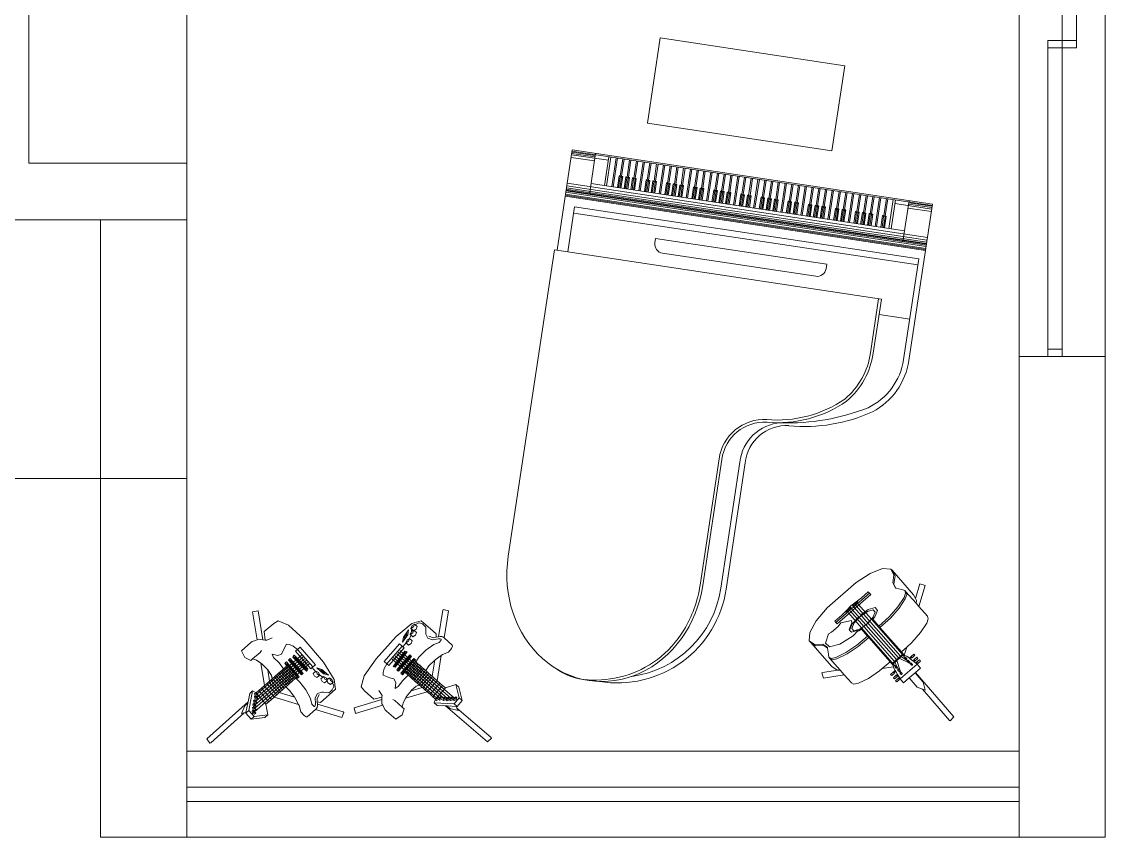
# Model space of a CAD drawing. Header units: millimetres. Extents: x 19901 to 42199, y 14822 to 21214.
# Drawn here: x 24729 to 25106.5, y 14822.1 to 15106.2 of the extents above; entities that cross this region are included whole.
import ezdxf

# ---------------------------------------------------------------- set-up
doc = ezdxf.new("R2010")
doc.units = ezdxf.units.MM
doc.layers.get('0').update_dxf_attribs({"lineweight": 18})
for name, color, linetype, lineweight in [('A-FURN', 9, 'Continuous', 13), ('PROIEZIONI_finissime_fine lines', 251, 'Continuous', 5), ('vetro', 140, 'Continuous', 15), ('Wall', 7, 'Continuous', 20)]:
    doc.layers.add(name, color=color, linetype=linetype, lineweight=lineweight)

# ---------------------------------------------------------------- blocks, each defined once
blk = doc.blocks.new('Guitar Stand Accoustic')
at = {"lineweight": 0}
for p, q in [((-0.36, 14.26), (-0.15, 22.09)), ((-0.15, 22.09), (0.58, 22.15)), ((0.61, 22.04), (0.46, 16.54)), ((0.58, 22.15), (0.61, 22.04)), ((-0.24, 15.89), (0.3, 16.87)), ((0.3, 16.87), (0.46, 16.54)), ((0.46, 16.54), (0.8, 15.87)), ((-0.27, 14.26), (-0.24, 15.89)), ((0.8, 15.87), (0.77, 14.24)), ((-1.87, 13.59), (-1.88, 13.36)), ((-1.88, 13.36), (-1.38, 13.35)), ((-1.38, 13.58), (-1.87, 13.59)), ((-1.83, 13.1), (-1.84, 12.88)), ((-1.33, 13.09), (-1.83, 13.1)), ((-1.38, 13.53), (-1.38, 13.58)), ((-1.38, 13.53), (-1.25, 13.52)), ((-1.38, 13.37), (-1.38, 13.53)), ((-1.38, 13.35), (-1.38, 13.37)), ((-1.38, 13.37), (-1.22, 13.37)), ((-1.34, 13.04), (-1.33, 13.09)), ((-1.34, 13.04), (-1.17, 13.03)), ((-1.34, 12.89), (-1.34, 13.04)), ((-1.26, 13.57), (-1.24, 14.28)), ((-1.25, 13.52), (-1.26, 13.57)), ((-1.26, 13.57), (1.73, 13.52)), ((-1.22, 13.37), (-1.25, 13.52)), ((-1.24, 14.28), (-0.36, 14.26)), ((-1.17, 13.03), (-1.22, 13.37)), ((-1.14, 12.88), (-1.17, 13.03)), ((-0.69, 13.27), (-0.77, 13.21)), ((-0.77, 12.9), (-0.77, 13.21)), ((-0.61, 13.21), (-0.69, 13.27)), ((-0.61, 12.9), (-0.61, 13.21)), ((-0.36, 14.26), (-0.27, 14.26)), ((-0.27, 14.26), (0.77, 14.24)), ((1.75, 14.22), (0.77, 14.24)), ((1.07, 13.18), (1.16, 13.24)), ((1.07, 12.87), (1.07, 13.18)), ((1.16, 13.24), (1.24, 13.18)), ((1.23, 12.87), (1.24, 13.18)), ((1.63, 12.99), (1.69, 13.32)), ((1.69, 13.32), (1.72, 13.47)), ((1.85, 13.32), (1.69, 13.32)), ((1.72, 13.47), (1.73, 13.52)), ((1.85, 13.47), (1.72, 13.47)), ((1.73, 13.52), (1.75, 14.22)), ((1.79, 12.98), (1.8, 13.04)), ((1.8, 13.04), (2.29, 13.03)), ((1.85, 13.53), (2.35, 13.52)), ((1.85, 13.47), (1.85, 13.53)), ((1.85, 13.32), (1.85, 13.47)), ((1.85, 13.29), (1.85, 13.32)), ((2.35, 13.29), (1.85, 13.29)), ((2.29, 13.03), (2.29, 12.81)), ((2.35, 13.52), (2.35, 13.29)), ((-1.84, 12.51), (-1.85, 12.3)), ((-1.85, 12.3), (-1.35, 12.29)), ((-1.84, 12.88), (-1.34, 12.87)), ((-1.34, 12.5), (-1.84, 12.51)), ((-1.35, 12.45), (-1.34, 12.5)), ((-1.35, 12.45), (-1.07, 12.45)), ((-1.35, 12.3), (-1.35, 12.45)), ((-1.35, 12.29), (-1.35, 12.3)), ((-1.35, 12.3), (-1.05, 12.3)), ((-1.34, 12.87), (-1.34, 12.89)), ((-1.34, 12.89), (-1.14, 12.88)), ((-1.07, 12.45), (-1.14, 12.88)), ((-1.05, 12.3), (-1.07, 12.45)), ((-0.97, 11.86), (-1.05, 12.3)), ((-0.79, 11.6), (-0.97, 11.86)), ((-0.79, 11.56), (-0.79, 11.6)), ((-0.69, 12.96), (-0.77, 12.9)), ((-0.77, 12.9), (-0.61, 12.9)), ((-0.66, 12.19), (-0.74, 12.14)), ((-0.74, 11.83), (-0.74, 12.14)), ((-0.66, 11.88), (-0.74, 11.83)), ((-0.74, 11.83), (-0.58, 11.83)), ((-0.65, 12.78), (-0.73, 12.73)), ((-0.73, 12.41), (-0.73, 12.73)), ((-0.65, 12.47), (-0.73, 12.41)), ((-0.73, 12.41), (-0.57, 12.41)), ((-0.61, 12.9), (-0.69, 12.96)), ((-0.67, 11.31), (-0.66, 11.83)), ((-0.58, 12.14), (-0.66, 12.19)), ((-0.58, 11.83), (-0.66, 11.88)), ((-0.57, 12.72), (-0.65, 12.78)), ((-0.57, 12.41), (-0.65, 12.47)), ((0.02, 11.3), (-0.62, 12.9)), ((-0.32, 11.31), (-0.61, 12.41)), ((-0.58, 11.83), (-0.58, 12.14)), ((-0.57, 12.41), (-0.57, 12.72)), ((0.37, 11.29), (1.08, 12.87)), ((0.72, 11.29), (1.04, 12.38)), ((1, 12.11), (1.09, 12.16)), ((1, 11.8), (1, 12.11)), ((1, 11.8), (1.08, 11.85)), ((1.16, 11.8), (1, 11.8)), ((1.01, 12.69), (1.1, 12.75)), ((1.01, 12.38), (1.01, 12.69)), ((1.01, 12.38), (1.09, 12.44)), ((1.17, 12.38), (1.01, 12.38)), ((1.07, 12.87), (1.15, 12.92)), ((1.23, 12.87), (1.07, 12.87)), ((1.07, 11.28), (1.08, 11.8)), ((1.08, 11.85), (1.16, 11.8)), ((1.09, 12.44), (1.17, 12.38)), ((1.09, 12.16), (1.17, 12.11)), ((1.1, 12.75), (1.18, 12.69)), ((1.15, 12.92), (1.23, 12.87)), ((1.16, 11.8), (1.17, 12.11)), ((1.17, 12.38), (1.18, 12.69)), ((1.2, 11.57), (1.32, 11.72)), ((1.32, 11.72), (1.39, 11.81)), ((1.32, 11.72), (2.59, 10.89)), ((1.39, 11.81), (1.48, 12.25)), ((1.48, 12.25), (1.51, 12.4)), ((1.78, 12.25), (1.48, 12.25)), ((1.51, 12.4), (1.6, 12.84)), ((1.78, 12.4), (1.51, 12.4)), ((1.6, 12.84), (1.63, 12.99)), ((1.79, 12.83), (1.6, 12.84)), ((1.79, 12.98), (1.63, 12.99)), ((1.78, 12.4), (1.79, 12.45)), ((1.78, 12.25), (1.78, 12.4)), ((1.78, 12.24), (1.78, 12.25)), ((2.28, 12.23), (1.78, 12.24)), ((1.79, 12.83), (1.79, 12.98)), ((1.79, 12.81), (1.79, 12.83)), ((2.29, 12.81), (1.79, 12.81)), ((1.79, 12.45), (2.28, 12.44)), ((2.28, 12.44), (2.28, 12.23)), ((-5.88, 10.41), (-6.41, 10.12)), ((-4.43, 10.79), (-5.88, 10.41)), ((-2.68, 10.98), (-4.43, 10.79)), ((-1.76, 10.98), (-2.68, 10.98)), ((-1.76, 10.98), (-0.79, 11.56)), ((-0.8, 10.97), (-1.76, 10.98)), ((-0.88, 6.63), (-0.8, 10.97)), ((-0.79, 11.43), (-0.8, 11.32)), ((-0.8, 10.97), (-0.8, 11.32)), ((-0.8, 11.32), (1.2, 11.28)), ((-0.67, 11.31), (-0.8, 11.32)), ((-0.79, 11.43), (-0.79, 11.56)), ((-0.79, 11.43), (1.2, 11.4)), ((-0.78, 5.06), (-0.67, 11.31)), ((-0.32, 11.31), (-0.67, 11.31)), ((-0.48, 2.37), (-0.32, 11.31)), ((0.02, 11.3), (-0.32, 11.31)), ((-0.13, 2.37), (0.02, 11.3)), ((0.2, 11.3), (0.02, 11.3)), ((0.2, 11.3), (0.37, 11.29)), ((0.26, 5.11), (0.37, 11.29)), ((0.37, 11.29), (0.72, 11.29)), ((0.61, 5.07), (0.72, 11.29)), ((0.72, 11.29), (1.07, 11.28)), ((0.96, 5.02), (1.07, 11.28)), ((1.07, 11.28), (1.2, 11.28)), ((1.11, 6.6), (1.19, 10.93)), ((1.19, 10.93), (1.2, 11.28)), ((1.19, 10.93), (2.59, 10.89)), ((1.2, 11.4), (1.2, 11.57)), ((1.2, 11.4), (1.2, 11.28)), ((2.59, 10.89), (3.06, 10.88)), ((3.06, 10.88), (4.81, 10.63)), ((4.81, 10.63), (6.25, 10.2)), ((6.25, 10.2), (6.77, 9.89)), ((-6.61, 8.06), (-6.58, 9.77)), ((-6.41, 10.12), (-6.58, 9.77)), ((6.77, 9.89), (6.92, 9.54)), ((6.89, 8.1), (6.92, 9.54)), ((-9.13, 6.55), (-6.61, 8.06)), ((-6.92, 7.24), (-7, 6.94)), ((-6.62, 7.49), (-6.92, 7.24)), ((-6.65, 5.44), (-6.62, 7.49)), ((-6.62, 7.49), (-6.61, 8.06)), ((6.84, 5.2), (6.88, 7.25)), ((6.88, 7.25), (6.89, 8.1)), ((6.88, 7.25), (7.09, 7.06)), ((6.89, 8.1), (9.26, 6.56)), ((-8.72, 5.91), (-9.13, 6.55)), ((-7, 6.94), (-8.72, 5.91)), ((-7.22, 2.08), (-7.14, 6.42)), ((-7, 6.94), (-7.14, 6.42)), ((-5.96, 6.08), (-6.49, 5.78)), ((-5.96, 5.84), (-6.49, 5.55)), ((-4.51, 6.45), (-5.96, 6.08)), ((-4.51, 6.22), (-5.96, 5.84)), ((-2.75, 6.64), (-4.51, 6.45)), ((-2.76, 6.41), (-4.51, 6.22)), ((-0.88, 6.4), (-2.76, 6.41)), ((-0.88, 6.63), (-2.75, 6.64)), ((-0.91, 5.16), (-0.88, 6.4)), ((-0.88, 6.4), (-0.88, 6.63)), ((1.09, 5.13), (1.11, 6.36)), ((1.11, 6.6), (2.98, 6.54)), ((1.11, 6.36), (1.11, 6.6)), ((1.11, 6.36), (2.98, 6.31)), ((2.98, 6.54), (4.73, 6.29)), ((2.98, 6.31), (4.73, 6.06)), ((4.73, 6.29), (6.17, 5.86)), ((4.73, 6.06), (6.17, 5.63)), ((6.17, 5.86), (6.69, 5.55)), ((8.83, 5.94), (7.09, 7.06)), ((7.09, 7.06), (7.17, 6.99)), ((7.17, 6.99), (7.37, 6.16)), ((7.29, 1.83), (7.37, 6.16)), ((8.93, 5.91), (8.83, 5.94)), ((9.26, 6.56), (8.93, 5.91)), ((-6.49, 5.55), (-6.66, 5.2)), ((-6.66, 5.2), (-6.65, 5.44)), ((-6.66, 5.2), (-6.43, 4.85)), ((-6.49, 5.78), (-6.65, 5.44)), ((-6.43, 4.85), (-6, 4.17)), ((-1.31, 5.12), (-2.19, 4.74)), ((-2.19, 4.74), (-2.19, 4.24)), ((-1.81, 4.69), (-1.82, 4.27)), ((-1.08, 5.01), (-1.81, 4.69)), ((-0.91, 5.16), (-1.31, 5.12)), ((0.09, 5.12), (-1.08, 5.01)), ((-0.91, 5.04), (-0.91, 5.16)), ((-0.03, 5.12), (-0.91, 5.04)), ((-0.83, 2.38), (-0.78, 5.06)), ((-0.03, 5.12), (0.21, 5.12)), ((0.09, 5.12), (1.26, 4.97)), ((0.21, 5.12), (1.08, 5.01)), ((0.22, 2.36), (0.26, 5.11)), ((0.56, 2.36), (0.61, 5.07)), ((0.91, 2.35), (0.96, 5.02)), ((1.08, 5.01), (1.09, 5.13)), ((1.09, 5.13), (1.49, 5.07)), ((1.26, 4.97), (1.98, 4.62)), ((1.49, 5.07), (1.69, 4.98)), ((1.49, 4.96), (1.69, 4.98)), ((1.49, 4.96), (2.35, 4.54)), ((1.69, 4.98), (2.5, 5.05)), ((1.98, 4.62), (1.97, 4.21)), ((2.35, 4.54), (2.34, 4.16)), ((2.5, 5.05), (4.57, 4.69)), ((4.57, 4.69), (5.83, 4.03)), ((6.6, 4.62), (6.15, 3.96)), ((6.17, 5.63), (6.69, 5.31)), ((6.84, 4.96), (6.6, 4.62)), ((6.69, 5.55), (6.84, 5.2)), ((6.69, 5.31), (6.84, 4.96)), ((6.84, 4.96), (6.84, 5.2)), ((-7, 2.9), (-7.22, 2.08)), ((-6.15, 3.59), (-7, 2.9)), ((-6.16, 3.36), (-7, 2.67)), ((-5.96, 4.11), (-6.16, 3.36)), ((-6, 4.17), (-6.15, 3.59)), ((-6, 4.17), (-5.96, 4.11)), ((-2.19, 4.24), (-1.33, 3.82)), ((-1.82, 4.27), (-1.1, 3.93)), ((-1.33, 3.82), (-0.05, 3.66)), ((-1.1, 3.93), (0.07, 3.78)), ((1.24, 3.88), (0.07, 3.78)), ((1.47, 3.77), (0.18, 3.66)), ((1.97, 4.21), (1.24, 3.88)), ((1.3, 3.4), (1.47, 3.66)), ((2.58, 2.66), (1.3, 3.4)), ((2.34, 4.16), (1.47, 3.77)), ((2.34, 4.04), (1.47, 3.66)), ((2.34, 4.16), (2.34, 4.04)), ((5.9, 3.26), (4.77, 2.61)), ((5.83, 4.03), (5.9, 3.26)), ((6.15, 3.96), (6.1, 3.89)), ((6.1, 3.89), (6.27, 3.14)), ((6.15, 3.96), (6.28, 3.37)), ((6.27, 3.14), (7.09, 2.42)), ((6.28, 3.37), (7.1, 2.65)), ((-7, 2.67), (-7.22, 1.85)), ((-7.22, 1.85), (-7.22, 2.08)), ((-7.22, 1.85), (-6.44, 1.05)), ((-2.94, 2.53), (-2.95, 2.3)), ((-2.95, 2.3), (-2.95, 2.05)), ((-2.95, 2.3), (3.03, 2.2)), ((-2.95, 2.05), (-1.71, 2.03)), ((-2.94, 2.53), (3.03, 2.43)), ((-0.84, 1.97), (-1.71, 2.03)), ((-0.91, 2.17), (-1.06, 2.08)), ((-1.06, 2.08), (-0.76, 2.08)), ((-0.76, 2.08), (-0.91, 2.17)), ((-0.84, 1.97), (0.03, 1.89)), ((-0.56, 2.17), (-0.71, 2.08)), ((-0.71, 2.08), (-0.41, 2.07)), ((-0.41, 2.07), (-0.56, 2.17)), ((-0.21, 2.16), (-0.36, 2.07)), ((-0.36, 2.07), (-0.06, 2.06)), ((-0.06, 2.06), (-0.21, 2.16)), ((0.9, 1.94), (0.03, 1.89)), ((0.14, 2.06), (0.29, 2.15)), ((0.43, 2.06), (0.14, 2.06)), ((0.29, 2.15), (0.43, 2.06)), ((0.49, 2.05), (0.64, 2.14)), ((0.78, 2.05), (0.49, 2.05)), ((0.64, 2.14), (0.78, 2.05)), ((0.83, 2.05), (0.98, 2.13)), ((1.13, 2.04), (0.83, 2.05)), ((0.9, 1.94), (1.78, 1.97)), ((0.98, 2.13), (1.13, 2.04)), ((3.02, 1.94), (1.78, 1.97)), ((3.16, 2.77), (2.58, 2.66)), ((3.03, 2.2), (3.02, 1.94)), ((3.03, 2.43), (3.03, 2.2)), ((4.35, 2.74), (3.16, 2.77)), ((4.77, 2.61), (4.35, 2.74)), ((7.29, 1.59), (6.48, 0.82)), ((7.09, 2.42), (7.29, 1.59)), ((7.1, 2.65), (7.29, 1.83)), ((7.29, 1.59), (7.29, 1.83)), ((-6.44, 1.05), (-4.79, 0.42)), ((-4.79, 0.42), (-2.55, 0.05)), ((-2.55, 0.05), (2.55, -0.05)), ((4.8, 0.25), (2.55, -0.05)), ((6.48, 0.82), (4.8, 0.25))]:
    blk.add_line(p, q, dxfattribs=at)
blk = doc.blocks.new('Guitar Stand Electric')
for p, q in [((-0.43, 11.09), (-0.24, 18.46)), ((-0.24, 18.46), (0.49, 18.52)), ((0.52, 18.42), (0.36, 12.43)), ((0.49, 18.52), (0.52, 18.42)), ((-1.16, 9.67), (0.52, 11.76)), ((-0.34, 11.21), (0.47, 12.22)), ((-0.34, 11.21), (-0.33, 11.76)), ((-0.33, 11.76), (0.21, 12.75)), ((0.21, 12.75), (0.36, 12.43)), ((0.36, 12.43), (0.47, 12.22)), ((0.47, 12.22), (0.52, 12.29)), ((1.58, 12.27), (0.52, 12.29)), ((0.52, 11.76), (0.52, 12.29)), ((0.52, 11.76), (1.57, 11.74)), ((1.11, 11.61), (0.85, 11.46)), ((1.37, 11.46), (1.11, 11.61)), ((1.57, 11.74), (1.58, 12.27)), ((2.6, 10.19), (1.57, 11.74)), ((2.61, 10.72), (1.58, 12.27)), ((-1.16, 9.67), (-1.15, 10.2)), ((-1.15, 10.2), (-0.43, 11.09)), ((-0.43, 11.09), (-0.34, 11.21)), ((0.18, 10.56), (-0.09, 10.43)), ((-0.09, 10.43), (-0.09, 10.26)), ((0.18, 10.38), (-0.09, 10.26)), ((-0.09, 10.26), (0.44, 10.25)), ((0.06, 3.97), (0.17, 10.25)), ((0.44, 10.42), (0.18, 10.56)), ((0.44, 10.25), (0.18, 10.38)), ((0.49, 10.94), (0.22, 10.81)), ((0.22, 10.81), (0.22, 10.63)), ((0.49, 10.77), (0.22, 10.63)), ((0.22, 10.63), (0.75, 10.62)), ((0.37, 3.97), (0.49, 10.63)), ((0.44, 10.42), (0.44, 10.25)), ((0.75, 10.8), (0.49, 10.94)), ((0.75, 10.62), (0.49, 10.77)), ((0.8, 11.25), (0.53, 11.11)), ((0.53, 11.11), (0.53, 10.93)), ((0.8, 11.07), (0.53, 10.93)), ((0.53, 10.93), (1.06, 10.92)), ((0.67, 3.96), (0.8, 10.92)), ((0.75, 10.8), (0.75, 10.62)), ((1.06, 11.1), (0.8, 11.25)), ((1.06, 10.92), (0.8, 11.07)), ((0.85, 11.46), (0.84, 11.29)), ((1.11, 11.43), (0.84, 11.29)), ((0.84, 11.29), (1.37, 11.28)), ((0.98, 3.95), (1.11, 11.28)), ((1.06, 11.1), (1.06, 10.92)), ((1.37, 11.28), (1.11, 11.43)), ((1.34, 9.46), (2.6, 10.19)), ((1.37, 11.46), (1.37, 11.28)), ((2.6, 10.19), (2.61, 10.72)), ((-0.66, 9.5), (-1.16, 9.67)), ((-0.44, 9.82), (-0.71, 9.7)), ((-0.71, 9.7), (-0.71, 9.52)), ((-0.45, 9.64), (-0.71, 9.52)), ((-0.71, 9.52), (-0.18, 9.51)), ((-0.68, 8.52), (-0.67, 9.01)), ((-0.67, 9.01), (-0.66, 9.5)), ((-0.67, 9.01), (1.33, 8.97)), ((-0.66, 9.5), (1.34, 9.46)), ((-0.59, 1.62), (-0.45, 9.52)), ((-0.18, 9.51), (-0.45, 9.64)), ((-0.18, 9.69), (-0.44, 9.82)), ((-0.13, 10.12), (-0.4, 10)), ((-0.4, 10), (-0.4, 9.82)), ((-0.14, 9.94), (-0.4, 9.82)), ((-0.4, 9.82), (0.13, 9.81)), ((-0.24, 3.98), (-0.14, 9.81)), ((-0.18, 9.69), (-0.18, 9.51)), ((0.13, 9.81), (-0.14, 9.94)), ((0.13, 9.99), (-0.13, 10.12)), ((0.13, 9.99), (0.13, 9.81)), ((1.33, 8.97), (1.32, 8.49)), ((1.34, 9.46), (1.33, 8.97)), ((-6.25, 5.7), (-6.22, 7.35)), ((-6.22, 7.35), (-5.21, 7.59)), ((-5.21, 7.59), (-4.43, 7.25)), ((-4.43, 6.91), (-4.43, 7.25)), ((-3.27, 6.45), (-0.69, 8.01)), ((-0.7, 7.58), (-0.69, 8.01)), ((-0.7, 7.58), (1.31, 7.55)), ((-0.7, 7.22), (-0.7, 7.58)), ((-0.69, 8.03), (-0.68, 8.52)), ((-0.69, 8.03), (1.31, 8)), ((-0.69, 8.01), (-0.69, 8.03)), ((-0.68, 8.52), (1.32, 8.49)), ((1.31, 7.55), (1.3, 7.18)), ((1.32, 8.49), (1.31, 8.01)), ((1.31, 8.01), (4.17, 6.15)), ((1.31, 8.01), (1.31, 8)), ((1.31, 8), (1.31, 7.55)), ((-4.46, 5.6), (-4.43, 6.91)), ((-4.43, 6.91), (-3.96, 6.63)), ((-3.96, 6.63), (-3.27, 6.45)), ((-3.27, 6.45), (-3.07, 6.4)), ((-3.07, 6.4), (-2.02, 6.32)), ((-0.71, 7.11), (-2.02, 6.32)), ((-2.02, 6.32), (-1.99, 6.32)), ((-1.99, 6.32), (-1.12, 6.42)), ((-1.12, 6.42), (-0.71, 6.67)), ((-0.73, 5.96), (-0.72, 6.24)), ((-0.73, 5.67), (-0.73, 5.96)), ((-0.73, 5.96), (1.28, 5.92)), ((-0.72, 6.57), (-0.71, 6.67)), ((-0.72, 6.57), (1.29, 6.53)), ((-0.72, 6.24), (-0.72, 6.57)), ((-0.72, 6.24), (1.28, 6.21)), ((-0.71, 7.11), (-0.7, 7.22)), ((-0.71, 6.89), (-0.71, 7.11)), ((-0.71, 6.89), (1.29, 6.86)), ((-0.71, 6.67), (-0.71, 6.89)), ((-0.7, 7.22), (1.3, 7.18)), ((1.28, 5.92), (1.27, 5.64)), ((1.29, 6.53), (1.28, 6.21)), ((1.28, 6.21), (1.28, 5.96)), ((2.03, 5.88), (1.28, 5.96)), ((1.28, 5.96), (1.28, 5.92)), ((1.3, 7.11), (1.29, 6.86)), ((1.29, 6.86), (1.29, 6.53)), ((1.3, 7.18), (1.3, 7.11)), ((3.1, 5.94), (1.3, 7.11)), ((3.1, 5.94), (2.03, 5.88)), ((4.17, 6.15), (3.17, 5.94)), ((4.35, 6.19), (4.17, 6.15)), ((5.12, 6.57), (4.35, 6.19)), ((5.12, 6.57), (5.79, 6.53)), ((5.79, 6.53), (6.1, 6.45)), ((6.1, 6.45), (6.17, 6.33)), ((6.15, 4.86), (6.17, 6.33)), ((-9.25, 2.86), (-5.99, 4.82)), ((-6.25, 5.7), (-6.22, 5.47)), ((-6.07, 5.04), (-6.22, 5.47)), ((-6.07, 5.04), (-5.99, 4.82)), ((-5.99, 4.82), (-5.92, 4.6)), ((-5.92, 4.6), (-5.5, 4.23)), ((-4.46, 5.6), (-4.53, 5.29)), ((-3.22, 4.53), (-2.78, 4.67)), ((-3.22, 4.53), (-2.59, 4.06)), ((-2.78, 4.67), (-1.75, 4.57)), ((-1.75, 4.57), (-0.75, 4.63)), ((-0.76, 4.21), (-0.75, 4.45)), ((-0.75, 4.7), (-0.74, 4.94)), ((-0.75, 4.7), (1.25, 4.66)), ((-0.75, 4.63), (-0.75, 4.7)), ((-0.75, 4.45), (-0.75, 4.63)), ((-0.75, 4.45), (1.25, 4.42)), ((-0.74, 5.43), (-0.73, 5.67)), ((-0.74, 5.18), (-0.74, 5.43)), ((-0.74, 5.43), (1.27, 5.39)), ((-0.74, 5.18), (1.26, 5.15)), ((-0.74, 4.94), (-0.74, 5.18)), ((-0.74, 4.94), (1.26, 4.9)), ((-0.73, 5.67), (1.27, 5.64)), ((1.26, 4.9), (1.25, 4.66)), ((1.25, 4.66), (1.25, 4.42)), ((1.25, 4.42), (1.25, 4.19)), ((1.27, 5.39), (1.26, 5.15)), ((1.26, 5.15), (1.26, 4.9)), ((1.27, 5.64), (1.27, 5.39)), ((4.6, 4.44), (3.3, 4.17)), ((5.28, 4.78), (4.6, 4.44)), ((4.92, 3.88), (5.58, 4.38)), ((5.62, 4.76), (5.28, 4.78)), ((5.58, 4.38), (5.71, 4.55)), ((5.73, 4.73), (5.62, 4.76)), ((5.71, 4.55), (5.77, 4.68)), ((5.77, 4.68), (5.73, 4.73)), ((6.08, 4.52), (5.94, 4.34)), ((6.15, 4.67), (6.08, 4.52)), ((6.15, 4.86), (9.21, 2.87)), ((6.15, 4.67), (6.15, 4.86)), ((-5.5, 4.23), (-8.84, 2.22)), ((-6.22, 1.72), (-6.2, 3.38)), ((-5.27, 4.02), (-6.2, 3.38)), ((-5.5, 4.23), (-5.27, 4.02)), ((-5.27, 4.02), (-5.11, 3.88)), ((-5.11, 3.88), (-4.9, 3.13)), ((-2.65, 3.07), (-2.99, 2.19)), ((-2.4, 3.56), (-2.65, 3.07)), ((-2.59, 4.06), (-2.4, 3.56)), ((-1.21, 3.35), (-1.22, 3.23)), ((-1.22, 3.23), (1.41, 3.19)), ((-1.22, 3.05), (-1.22, 3.23)), ((1.41, 3), (-1.22, 3.05)), ((-1.21, 3.74), (-1.2, 3.93)), ((1.42, 3.7), (-1.21, 3.74)), ((-1.21, 3.35), (1.41, 3.31)), ((-1.2, 4.04), (-0.76, 4.04)), ((-1.2, 4.04), (-1.2, 3.93)), ((-1.2, 3.93), (1.42, 3.88)), ((-0.91, 3.17), (-0.96, 3.12)), ((-0.96, 3.12), (-0.84, 3.09)), ((-0.9, 3.86), (-0.95, 3.81)), ((-0.95, 3.81), (-0.83, 3.78)), ((-0.76, 3.17), (-0.91, 3.17)), ((-0.75, 3.86), (-0.9, 3.86)), ((-0.84, 3.09), (-0.72, 3.12)), ((-0.83, 3.78), (-0.71, 3.81)), ((-0.76, 4.21), (1.25, 4.17)), ((-0.76, 4.04), (-0.76, 4.21)), ((-0.76, 3.99), (-0.76, 4.04)), ((1.24, 3.95), (-0.76, 3.99)), ((-0.72, 3.12), (-0.76, 3.17)), ((-0.71, 3.81), (-0.75, 3.86)), ((-0.54, 3.16), (-0.58, 3.12)), ((-0.58, 3.12), (-0.46, 3.09)), ((-0.52, 3.85), (-0.57, 3.81)), ((-0.57, 3.81), (-0.45, 3.78)), ((-0.39, 3.16), (-0.54, 3.16)), ((-0.38, 3.85), (-0.52, 3.85)), ((-0.46, 3.09), (-0.35, 3.11)), ((-0.45, 3.78), (-0.33, 3.8)), ((-0.35, 3.11), (-0.39, 3.16)), ((-0.33, 3.8), (-0.38, 3.85)), ((-0.28, 1.61), (-0.24, 3.98)), ((-0.1, 3.15), (-0.15, 3.11)), ((-0.15, 3.11), (-0.03, 3.08)), ((-0.09, 3.85), (-0.13, 3.8)), ((-0.13, 3.8), (-0.02, 3.77)), ((0.05, 3.15), (-0.1, 3.15)), ((0.06, 3.84), (-0.09, 3.85)), ((-0.03, 3.08), (0.09, 3.1)), ((-0.02, 3.77), (0.1, 3.8)), ((0.02, 1.61), (0.06, 3.97)), ((0.09, 3.1), (0.05, 3.15)), ((0.1, 3.8), (0.06, 3.84)), ((0.28, 3.15), (0.23, 3.1)), ((0.23, 3.1), (0.35, 3.07)), ((0.29, 3.84), (0.24, 3.79)), ((0.24, 3.79), (0.36, 3.76)), ((0.42, 3.14), (0.28, 3.15)), ((0.43, 3.84), (0.29, 3.84)), ((0.33, 1.6), (0.37, 3.97)), ((0.35, 3.07), (0.47, 3.1)), ((0.36, 3.76), (0.48, 3.79)), ((0.47, 3.1), (0.42, 3.14)), ((0.48, 3.79), (0.43, 3.84)), ((0.65, 3.14), (0.6, 3.1)), ((0.6, 3.1), (0.72, 3.07)), ((0.66, 3.83), (0.62, 3.79)), ((0.62, 3.79), (0.73, 3.76)), ((0.63, 1.6), (0.67, 3.96)), ((0.8, 3.14), (0.65, 3.14)), ((0.81, 3.83), (0.66, 3.83)), ((0.72, 3.07), (0.84, 3.09)), ((0.73, 3.76), (0.85, 3.78)), ((0.84, 3.09), (0.8, 3.14)), ((0.85, 3.78), (0.81, 3.83)), ((0.94, 1.59), (0.98, 3.95)), ((1.03, 3.13), (0.98, 3.09)), ((0.98, 3.09), (1.1, 3.06)), ((1.04, 3.83), (0.99, 3.78)), ((0.99, 3.78), (1.11, 3.75)), ((1.17, 3.13), (1.03, 3.13)), ((1.18, 3.82), (1.04, 3.83)), ((1.1, 3.06), (1.22, 3.08)), ((1.11, 3.75), (1.23, 3.78)), ((1.22, 3.08), (1.17, 3.13)), ((1.23, 3.78), (1.18, 3.82)), ((1.25, 4.17), (1.24, 4)), ((1.24, 4), (1.42, 4)), ((1.24, 4), (1.24, 3.95)), ((1.25, 4.19), (1.99, 4.1)), ((1.25, 4.19), (1.25, 4.17)), ((1.41, 3.31), (1.41, 3.19)), ((1.41, 3.19), (1.41, 3)), ((1.42, 4), (1.42, 3.88)), ((1.42, 3.88), (1.42, 3.7)), ((3.3, 4.17), (1.99, 4.1)), ((4.68, 3.3), (4.92, 3.88)), ((4.91, 2.72), (4.68, 3.3)), ((5.21, 3.79), (4.94, 3.2)), ((5.51, 4.01), (5.21, 3.79)), ((5.76, 4.2), (5.51, 4.01)), ((5.51, 4.01), (5.85, 3.74)), ((5.94, 4.34), (5.76, 4.2)), ((8.77, 2.25), (5.76, 4.2)), ((5.84, 2.72), (5.85, 3.74)), ((-8.84, 2.22), (-9.25, 2.86)), ((-6.11, 1.06), (-6.22, 1.72)), ((-2.99, 2.19), (-2.74, 1.92)), ((-2.74, 1.92), (-2.24, 1.68)), ((-2.24, 1.68), (-1.53, 1.51)), ((-1.54, 1.05), (-1.53, 1.51)), ((-1.53, 1.87), (-1.53, 1.52)), ((-1.53, 1.87), (1.6, 1.82)), ((-1.53, 1.52), (1.59, 1.46)), ((-1.53, 1.51), (-1.53, 1.52)), ((-1.23, 2.48), (-1.12, 2.66)), ((-1.23, 2.36), (-1.12, 2.54)), ((-1.23, 2.48), (-1.23, 2.36)), ((1.35, 2.16), (-1.23, 2.36)), ((-1.12, 2.66), (1.46, 2.45)), ((-1.12, 2.66), (-1.12, 2.54)), ((-1.12, 2.54), (1.45, 2.34)), ((-0.86, 2.45), (-0.93, 2.41)), ((-0.93, 2.41), (-0.83, 2.38)), ((-0.72, 2.44), (-0.86, 2.45)), ((-0.83, 2.38), (-0.7, 2.4)), ((-0.7, 2.4), (-0.72, 2.44)), ((-0.49, 2.43), (-0.56, 2.39)), ((-0.56, 2.39), (-0.46, 2.35)), ((-0.35, 2.41), (-0.49, 2.43)), ((-0.46, 2.35), (-0.33, 2.37)), ((-0.33, 2.37), (-0.35, 2.41)), ((-0.06, 2.39), (-0.13, 2.35)), ((-0.13, 2.35), (-0.03, 2.32)), ((0.08, 2.38), (-0.06, 2.39)), ((-0.03, 2.32), (0.1, 2.33)), ((0.1, 2.33), (0.08, 2.38)), ((0.3, 2.36), (0.23, 2.32)), ((0.23, 2.32), (0.33, 2.29)), ((0.45, 2.35), (0.3, 2.36)), ((0.33, 2.29), (0.47, 2.3)), ((0.47, 2.3), (0.45, 2.35)), ((0.67, 2.33), (0.6, 2.29)), ((0.6, 2.29), (0.7, 2.26)), ((0.82, 2.32), (0.67, 2.33)), ((0.7, 2.26), (0.84, 2.28)), ((0.84, 2.28), (0.82, 2.32)), ((1.04, 2.31), (0.97, 2.27)), ((0.97, 2.27), (1.07, 2.23)), ((1.19, 2.29), (1.04, 2.31)), ((1.07, 2.23), (1.2, 2.25)), ((1.2, 2.25), (1.19, 2.29)), ((1.45, 2.34), (1.35, 2.16)), ((1.46, 2.45), (1.45, 2.34)), ((1.59, 1.46), (1.58, 1)), ((1.6, 1.82), (1.59, 1.58)), ((1.59, 1.58), (2.27, 1.56)), ((1.59, 1.58), (1.59, 1.46)), ((2.65, 2.1), (2.27, 1.99)), ((2.27, 1.99), (2.27, 1.56)), ((2.64, 1.63), (2.27, 1.52)), ((2.27, 1.56), (2.27, 1.52)), ((2.27, 1.52), (2.64, 1.39)), ((3.02, 1.5), (2.64, 1.63)), ((2.64, 1.39), (2.95, 1.48)), ((3.02, 1.97), (2.65, 2.1)), ((2.95, 1.48), (3.02, 1.5)), ((2.95, 1.48), (3.48, 1.35)), ((3.02, 1.97), (3.02, 1.5)), ((3.86, 1.78), (3.48, 1.66)), ((3.48, 1.66), (3.48, 1.35)), ((4.23, 1.65), (3.86, 1.78)), ((4.23, 1.65), (4.22, 1.22)), ((4.91, 2.72), (5.05, 2.55)), ((5.05, 2.55), (5.6, 2.09)), ((5.44, 1.1), (5.6, 1.47)), ((5.6, 2.09), (5.62, 1.85)), ((5.6, 1.47), (5.62, 1.85)), ((5.81, 1.07), (5.84, 2.72)), ((8.88, 2.22), (8.77, 2.25)), ((9.21, 2.87), (8.88, 2.22)), ((-4.77, 0.34), (-6.11, 1.06)), ((-2.02, 0.01), (-4.77, 0.34)), ((2.02, -0.01), (-2.02, 0.01)), ((1.58, 1), (-1.54, 1.05)), ((3.21, 0.99), (2.01, 1.13)), ((2.01, 1.13), (2.61, 0.77)), ((4.7, 0.39), (2.02, -0.01)), ((2.53, 0.9), (2.77, 0.98)), ((2.77, 0.83), (2.53, 0.9)), ((2.61, 0.77), (3.77, 0.61)), ((2.77, 0.98), (2.81, 1)), ((2.77, 0.83), (2.77, 0.98)), ((2.77, 0.83), (3.31, 0.75)), ((3.05, 0.93), (2.81, 1)), ((3.31, 0.75), (3.05, 0.93)), ((3.77, 0.61), (3.21, 0.99)), ((3.48, 1.35), (3.47, 1.19)), ((3.85, 1.3), (3.47, 1.19)), ((3.47, 1.19), (3.85, 1.06)), ((4.22, 1.17), (3.85, 1.3)), ((3.85, 1.06), (3.88, 1.07)), ((3.88, 1.07), (4.14, 1.15)), ((3.88, 1.07), (4.01, 0.96)), ((4.01, 0.96), (4.13, 0.94)), ((4.14, 1.15), (4.13, 0.94)), ((4.13, 0.94), (4.13, 0.72)), ((4.51, 0.83), (4.13, 0.72)), ((4.13, 0.72), (4.5, 0.59)), ((4.14, 1.15), (4.22, 1.17)), ((4.51, 1.31), (4.22, 1.22)), ((4.22, 1.22), (4.22, 1.17)), ((4.5, 0.59), (4.88, 0.7)), ((4.89, 1.18), (4.51, 1.31)), ((4.88, 0.7), (4.51, 0.83)), ((4.7, 0.39), (5.81, 1.07)), ((4.89, 1.18), (4.88, 0.83)), ((4.88, 0.83), (5.31, 0.98)), ((4.88, 0.83), (4.88, 0.7)), ((5.31, 0.98), (5.44, 1.1))]:
    blk.add_line(p, q)

msp = doc.modelspace()

# ---------------------------------------------------------------- linework, layer by layer
at = {"layer": 'A-FURN'}
for p, q in [((24731.52, 15327.1), (24731.52, 15056.94)), ((24946.99, 15070.83), (24951.45, 15100.5)), ((24951.45, 15100.5), (25015.73, 15090.82)), ((25011.26, 15061.15), (25015.73, 15090.82)), ((24946.99, 15070.83), (25011.26, 15061.15)), ((24920.79, 15061.52), (24915.52, 15026.55)), ((24928.55, 15057.69), (24920.4, 15058.91)), ((24933.4, 15057.88), (24920.53, 15059.81)), ((24928.76, 15059.08), (24920.61, 15060.31)), ((24928.83, 15059.53), (24920.67, 15060.76)), ((24920.72, 15061.07), (25046.25, 15042.17)), ((24920.79, 15061.52), (25046.32, 15042.63)), ((24926.8, 15046.03), (24928.95, 15060.3)), ((24932.07, 15049.09), (24933.59, 15059.13)), ((24932.7, 15048.99), (24934.21, 15059.04)), ((24934.58, 15048.71), (24936.1, 15058.75)), ((24935.06, 15048.64), (24936.57, 15058.68)), ((24786.52, 15056.94), (24731.52, 15056.94)), ((24937.55, 15052.41), (24938.45, 15058.4)), ((24938.02, 15052.34), (24938.92, 15058.33)), ((24939.9, 15052.06), (24940.8, 15058.04)), ((24940.37, 15051.99), (24941.27, 15057.97)), ((24942.26, 15051.71), (24943.16, 15057.69)), ((24942.73, 15051.64), (24943.63, 15057.62)), ((24944, 15047.29), (24945.51, 15057.34)), ((24944.47, 15047.22), (24945.98, 15057.27)), ((24946.96, 15051), (24947.86, 15056.98)), ((24947.43, 15050.93), (24948.34, 15056.91)), ((24949.32, 15050.64), (24950.22, 15056.63)), ((24949.79, 15050.57), (24950.69, 15056.56)), ((24951.06, 15046.23), (24952.57, 15056.27)), ((24951.53, 15046.16), (24953.04, 15056.2)), ((24954.02, 15049.93), (24954.93, 15055.92)), ((24954.5, 15049.86), (24955.4, 15055.85)), ((24956.38, 15049.58), (24957.28, 15055.56)), ((24956.85, 15049.51), (24957.75, 15055.49)), ((24958.73, 15049.23), (24959.63, 15055.21)), ((24959.2, 15049.15), (24960.1, 15055.14)), ((24960.48, 15044.81), (24961.99, 15054.86)), ((24960.95, 15044.74), (24962.46, 15054.78)), ((24936.55, 15048.42), (24937.16, 15052.47)), ((24937.51, 15052.12), (24936.94, 15048.36)), ((24937.16, 15052.47), (24937.51, 15052.12)), ((24937.16, 15052.47), (24938.41, 15052.28)), ((24937.98, 15052.05), (24937.41, 15048.29)), ((24937.51, 15052.12), (24937.98, 15052.05)), ((24937.8, 15048.23), (24938.41, 15052.28)), ((24937.98, 15052.05), (24938.41, 15052.28)), ((24938.9, 15048.06), (24939.51, 15052.12)), ((24939.86, 15051.77), (24939.29, 15048)), ((24939.51, 15052.12), (24940.77, 15051.93)), ((24939.51, 15052.12), (24939.86, 15051.77)), ((24940.33, 15051.7), (24939.76, 15047.93)), ((24939.86, 15051.77), (24940.33, 15051.7)), ((24940.16, 15047.87), (24940.77, 15051.93)), ((24940.33, 15051.7), (24940.77, 15051.93)), ((24941.25, 15047.71), (24941.86, 15051.77)), ((24942.21, 15051.41), (24941.65, 15047.65)), ((24943.12, 15051.58), (24941.86, 15051.77)), ((24942.21, 15051.41), (24941.86, 15051.77)), ((24942.68, 15051.34), (24942.12, 15047.58)), ((24942.68, 15051.34), (24942.21, 15051.41)), ((24942.51, 15047.52), (24943.12, 15051.58)), ((24943.12, 15051.58), (24942.68, 15051.34)), ((24945.96, 15047), (24946.57, 15051.06)), ((24946.57, 15051.06), (24947.83, 15050.87)), ((24946.57, 15051.06), (24946.92, 15050.71)), ((24963.44, 15048.52), (24964.34, 15054.5)), ((24963.91, 15048.45), (24964.81, 15054.43)), ((24965.79, 15048.16), (24966.69, 15054.15)), ((24966.26, 15048.09), (24967.16, 15054.08)), ((24967.54, 15043.75), (24969.05, 15053.79)), ((24968.01, 15043.68), (24969.52, 15053.72)), ((24970.5, 15047.45), (24971.4, 15053.44)), ((24970.97, 15047.38), (24971.87, 15053.37)), ((24972.85, 15047.1), (24973.76, 15053.08)), ((24973.32, 15047.03), (24974.23, 15053.01)), ((24975.21, 15046.75), (24976.11, 15052.73)), ((24975.68, 15046.67), (24976.58, 15052.66)), ((24976.95, 15042.33), (24978.46, 15052.38)), ((24977.42, 15042.26), (24978.93, 15052.3)), ((24979.92, 15046.04), (24980.82, 15052.02)), ((24980.39, 15045.97), (24981.29, 15051.95)), ((24982.27, 15045.68), (24983.17, 15051.67)), ((24982.74, 15045.61), (24983.64, 15051.6)), ((24984.01, 15041.27), (24985.52, 15051.31)), ((24984.48, 15041.2), (24985.99, 15051.24)), ((24986.98, 15044.97), (24987.88, 15050.96)), ((24918.64, 15047.26), (25044.17, 15028.36)), ((25044.21, 15028.64), (24918.68, 15047.54)), ((25044.25, 15028.91), (24918.72, 15047.81)), ((25044.32, 15029.4), (24918.8, 15048.3)), ((25044.43, 15030.08), (24918.9, 15048.97)), ((25044.56, 15030.98), (24919.03, 15049.87)), ((24927.37, 15049.8), (25036.58, 15033.36)), ((24946.92, 15050.71), (24946.35, 15046.94)), ((24947.39, 15050.63), (24946.82, 15046.87)), ((24946.92, 15050.71), (24947.39, 15050.63)), ((24947.22, 15046.81), (24947.83, 15050.87)), ((24947.39, 15050.63), (24947.83, 15050.87)), ((24948.31, 15046.64), (24948.93, 15050.7)), ((24949.27, 15050.35), (24948.71, 15046.59)), ((24950.18, 15050.51), (24948.93, 15050.7)), ((24949.27, 15050.35), (24948.93, 15050.7)), ((24949.74, 15050.28), (24949.18, 15046.51)), ((24949.74, 15050.28), (24949.27, 15050.35)), ((24949.57, 15046.46), (24950.18, 15050.51)), ((24950.18, 15050.51), (24949.74, 15050.28)), ((24953.02, 15045.94), (24953.63, 15049.99)), ((24953.98, 15049.64), (24953.41, 15045.88)), ((24953.63, 15049.99), (24954.89, 15049.8)), ((24953.63, 15049.99), (24953.98, 15049.64)), ((24954.45, 15049.57), (24953.88, 15045.81)), ((24953.98, 15049.64), (24954.45, 15049.57)), ((24954.28, 15045.75), (24954.89, 15049.8)), ((24954.45, 15049.57), (24954.89, 15049.8)), ((24955.38, 15045.58), (24955.99, 15049.64)), ((24956.33, 15049.29), (24955.77, 15045.52)), ((24955.99, 15049.64), (24956.33, 15049.29)), ((24955.99, 15049.64), (24957.24, 15049.45)), ((24956.81, 15049.22), (24956.24, 15045.45)), ((24956.33, 15049.29), (24956.81, 15049.22)), ((24956.63, 15045.39), (24957.24, 15049.45)), ((24956.81, 15049.22), (24957.24, 15049.45)), ((24957.73, 15045.23), (24958.34, 15049.28)), ((24958.69, 15048.93), (24958.12, 15045.17)), ((24958.69, 15048.93), (24958.34, 15049.28)), ((24959.6, 15049.1), (24958.34, 15049.28)), ((24959.16, 15048.86), (24958.59, 15045.1)), ((24959.16, 15048.86), (24958.69, 15048.93)), ((24958.98, 15045.04), (24959.6, 15049.1)), ((24959.6, 15049.1), (24959.16, 15048.86)), ((24962.44, 15044.52), (24963.05, 15048.58)), ((24963.4, 15048.23), (24962.83, 15044.46)), ((24963.05, 15048.58), (24963.4, 15048.23)), ((24963.05, 15048.58), (24964.3, 15048.39)), ((24963.87, 15048.15), (24963.3, 15044.39)), ((24963.4, 15048.23), (24963.87, 15048.15)), ((24963.69, 15044.33), (24964.3, 15048.39)), ((24963.87, 15048.15), (24964.3, 15048.39)), ((24964.79, 15044.16), (24965.4, 15048.22)), ((24965.75, 15047.87), (24965.18, 15044.1)), ((24965.75, 15047.87), (24965.4, 15048.22)), ((24966.66, 15048.03), (24965.4, 15048.22)), ((24966.22, 15047.8), (24965.65, 15044.03)), ((24966.22, 15047.8), (24965.75, 15047.87)), ((24966.05, 15043.97), (24966.66, 15048.03)), ((24966.66, 15048.03), (24966.22, 15047.8)), ((24969.5, 15043.46), (24970.11, 15047.51)), ((24970.46, 15047.16), (24969.89, 15043.4)), ((24970.11, 15047.51), (24971.36, 15047.32)), ((24970.11, 15047.51), (24970.46, 15047.16)), ((24970.46, 15047.16), (24970.93, 15047.09)), ((24970.75, 15043.27), (24971.36, 15047.32)), ((24970.93, 15047.09), (24971.36, 15047.32)), ((24971.85, 15043.1), (24972.46, 15047.16)), ((24972.46, 15047.16), (24972.81, 15046.81)), ((24972.46, 15047.16), (24973.72, 15046.97)), ((24987.45, 15044.9), (24988.35, 15050.89)), ((24989.33, 15044.62), (24990.23, 15050.6)), ((24989.8, 15044.55), (24990.7, 15050.53)), ((24991.68, 15044.27), (24992.58, 15050.25)), ((24992.15, 15044.19), (24993.05, 15050.18)), ((24993.43, 15039.85), (24994.94, 15049.9)), ((24993.9, 15039.78), (24995.41, 15049.82)), ((24996.39, 15043.56), (24997.29, 15049.54)), ((24996.86, 15043.49), (24997.76, 15049.47)), ((24998.74, 15043.2), (24999.65, 15049.19)), ((24999.21, 15043.13), (25000.12, 15049.12)), ((25000.49, 15038.79), (25002, 15048.83)), ((25000.96, 15038.72), (25002.47, 15048.76)), ((25003.45, 15042.49), (25004.35, 15048.48)), ((25003.92, 15042.42), (25004.82, 15048.41)), ((25005.81, 15042.14), (25006.71, 15048.12)), ((25006.28, 15042.07), (25007.18, 15048.05)), ((25008.16, 15041.78), (25009.06, 15047.77)), ((25008.63, 15041.71), (25009.53, 15047.7)), ((25009.9, 15037.37), (25011.41, 15047.41)), ((25010.37, 15037.3), (25011.88, 15047.34)), ((25043.89, 15026.48), (24918.36, 15045.38)), ((25043.93, 15026.79), (24918.4, 15045.69)), ((25043.99, 15027.2), (24918.47, 15046.1)), ((25044.09, 15027.87), (24918.57, 15046.77)), ((24970.93, 15047.09), (24970.36, 15043.33)), ((24972.81, 15046.81), (24972.24, 15043.04)), ((24973.28, 15046.74), (24972.71, 15042.97)), ((24972.81, 15046.81), (24973.28, 15046.74)), ((24973.11, 15042.91), (24973.72, 15046.97)), ((24973.28, 15046.74), (24973.72, 15046.97)), ((24974.2, 15042.75), (24974.82, 15046.8)), ((24975.16, 15046.45), (24974.6, 15042.69)), ((24975.16, 15046.45), (24974.82, 15046.8)), ((24976.07, 15046.62), (24974.82, 15046.8)), ((24975.63, 15046.38), (24975.07, 15042.62)), ((24975.63, 15046.38), (24975.16, 15046.45)), ((24975.46, 15042.56), (24976.07, 15046.62)), ((24976.07, 15046.62), (24975.63, 15046.38)), ((24978.91, 15042.04), (24979.52, 15046.1)), ((24979.87, 15045.74), (24979.3, 15041.98)), ((24979.52, 15046.1), (24979.87, 15045.74)), ((24979.52, 15046.1), (24980.78, 15045.91)), ((24980.34, 15045.67), (24979.77, 15041.91)), ((24979.87, 15045.74), (24980.34, 15045.67)), ((24980.17, 15041.85), (24980.78, 15045.91)), ((24980.34, 15045.67), (24980.78, 15045.91)), ((24981.27, 15041.68), (24981.88, 15045.74)), ((24982.22, 15045.39), (24981.66, 15041.62)), ((24982.22, 15045.39), (24981.88, 15045.74)), ((24983.13, 15045.55), (24981.88, 15045.74)), ((24982.7, 15045.32), (24982.13, 15041.55)), ((24982.7, 15045.32), (24982.22, 15045.39)), ((24982.52, 15041.49), (24983.13, 15045.55)), ((24983.13, 15045.55), (24982.7, 15045.32)), ((24985.97, 15040.97), (24986.58, 15045.03)), ((24986.93, 15044.68), (24986.37, 15040.92)), ((24986.58, 15045.03), (24987.84, 15044.84)), ((24986.58, 15045.03), (24986.93, 15044.68)), ((24987.4, 15044.61), (24986.84, 15040.85)), ((24986.93, 15044.68), (24987.4, 15044.61)), ((24987.23, 15040.79), (24987.84, 15044.84)), ((24987.4, 15044.61), (24987.84, 15044.84)), ((24988.33, 15040.62), (24988.94, 15044.68)), ((24989.29, 15044.33), (24988.72, 15040.56)), ((24988.94, 15044.68), (24989.29, 15044.33)), ((24988.94, 15044.68), (24990.19, 15044.49)), ((24989.76, 15044.26), (24989.19, 15040.49)), ((24989.29, 15044.33), (24989.76, 15044.26)), ((24989.58, 15040.43), (24990.19, 15044.49)), ((24989.76, 15044.26), (24990.19, 15044.49)), ((24990.68, 15040.27), (24991.29, 15044.32)), ((24991.64, 15043.97), (24991.07, 15040.21)), ((24991.64, 15043.97), (24991.29, 15044.32)), ((24992.55, 15044.14), (24991.29, 15044.32)), ((24992.11, 15043.9), (24991.54, 15040.14)), ((24992.11, 15043.9), (24991.64, 15043.97)), ((24991.94, 15040.08), (24992.55, 15044.14)), ((24992.55, 15044.14), (24992.11, 15043.9)), ((24995.39, 15039.56), (24996, 15043.62)), ((24996, 15043.62), (24996.35, 15043.26)), ((24996, 15043.62), (24997.25, 15043.43)), ((24996.64, 15039.37), (24997.25, 15043.43)), ((24996.82, 15043.19), (24997.25, 15043.43)), ((25012.87, 15041.08), (25013.77, 15047.06)), ((25013.34, 15041.01), (25014.24, 15046.99)), ((25015.22, 15040.72), (25016.12, 15046.71)), ((25015.69, 15040.65), (25016.59, 15046.64)), ((25016.96, 15036.31), (25018.47, 15046.35)), ((25017.43, 15036.24), (25018.94, 15046.28)), ((25019.93, 15040.01), (25020.83, 15046)), ((25020.4, 15039.94), (25021.3, 15045.93)), ((25022.28, 15039.66), (25023.18, 15045.64)), ((25022.75, 15039.59), (25023.65, 15045.57)), ((25024.63, 15039.3), (25025.54, 15045.29)), ((25025.11, 15039.23), (25026.01, 15045.22)), ((25026.38, 15034.89), (25027.89, 15044.93)), ((25026.85, 15034.82), (25028.36, 15044.86)), ((25029.34, 15038.6), (25030.24, 15044.58)), ((25029.81, 15038.52), (25030.71, 15044.51)), ((25031.08, 15034.18), (25032.6, 15044.23)), ((25033.38, 15044.11), (25031.87, 15034.07)), ((25038.16, 15043.85), (25036.01, 15029.59)), ((24921.65, 15041.67), (24919.29, 15025.98)), ((25041.53, 15023.62), (24921.65, 15041.67)), ((24996.35, 15043.26), (24995.78, 15039.5)), ((24996.82, 15043.19), (24996.25, 15039.43)), ((24996.35, 15043.26), (24996.82, 15043.19)), ((24997.74, 15039.2), (24998.35, 15043.26)), ((24998.7, 15042.91), (24998.13, 15039.14)), ((24998.7, 15042.91), (24998.35, 15043.26)), ((24999.61, 15043.07), (24998.35, 15043.26)), ((24999.17, 15042.84), (24998.6, 15039.07)), ((24999.17, 15042.84), (24998.7, 15042.91)), ((24999, 15039.01), (24999.61, 15043.07)), ((24999.61, 15043.07), (24999.17, 15042.84)), ((25002.45, 15038.49), (25003.06, 15042.55)), ((25003.41, 15042.2), (25002.84, 15038.44)), ((25003.06, 15042.55), (25004.31, 15042.36)), ((25003.06, 15042.55), (25003.41, 15042.2)), ((25003.88, 15042.13), (25003.31, 15038.36)), ((25003.41, 15042.2), (25003.88, 15042.13)), ((25003.7, 15038.31), (25004.31, 15042.36)), ((25003.88, 15042.13), (25004.31, 15042.36)), ((25004.8, 15038.14), (25005.41, 15042.2)), ((25005.76, 15041.85), (25005.19, 15038.08)), ((25005.41, 15042.2), (25005.76, 15041.85)), ((25005.41, 15042.2), (25006.67, 15042.01)), ((25006.23, 15041.78), (25005.66, 15038.01)), ((25005.76, 15041.85), (25006.23, 15041.78)), ((25006.06, 15037.95), (25006.67, 15042.01)), ((25006.23, 15041.78), (25006.67, 15042.01)), ((25007.16, 15037.79), (25007.77, 15041.84)), ((25008.11, 15041.49), (25007.55, 15037.73)), ((25008.11, 15041.49), (25007.77, 15041.84)), ((25009.02, 15041.65), (25007.77, 15041.84)), ((25008.59, 15041.42), (25008.02, 15037.66)), ((25008.59, 15041.42), (25008.11, 15041.49)), ((25008.41, 15037.6), (25009.02, 15041.65)), ((25009.02, 15041.65), (25008.59, 15041.42)), ((25011.86, 15037.08), (25012.47, 15041.14)), ((25012.82, 15040.78), (25012.26, 15037.02)), ((25012.47, 15041.14), (25012.82, 15040.78)), ((25012.47, 15041.14), (25013.73, 15040.95)), ((25013.29, 15040.71), (25012.73, 15036.95)), ((25012.82, 15040.78), (25013.29, 15040.71)), ((25013.12, 15036.89), (25013.73, 15040.95)), ((25013.29, 15040.71), (25013.73, 15040.95)), ((25014.22, 15036.72), (25014.83, 15040.78)), ((25015.18, 15040.43), (25014.61, 15036.66)), ((25015.18, 15040.43), (25014.83, 15040.78)), ((25016.08, 15040.59), (25014.83, 15040.78)), ((25015.65, 15040.36), (25015.08, 15036.59)), ((25015.65, 15040.36), (25015.18, 15040.43)), ((25015.47, 15036.53), (25016.08, 15040.59)), ((25016.08, 15040.59), (25015.65, 15040.36)), ((25018.92, 15036.01), (25019.53, 15040.07)), ((25019.88, 15039.72), (25019.32, 15035.96)), ((25019.53, 15040.07), (25020.79, 15039.88)), ((25019.53, 15040.07), (25019.88, 15039.72)), ((25020.35, 15039.65), (25019.79, 15035.88)), ((25019.88, 15039.72), (25020.35, 15039.65)), ((25020.18, 15035.83), (25020.79, 15039.88)), ((25020.35, 15039.65), (25020.79, 15039.88)), ((25021.28, 15035.66), (25021.89, 15039.72)), ((25021.89, 15039.72), (25022.24, 15039.37)), ((25021.89, 15039.72), (25023.14, 15039.53)), ((25033.19, 15042.85), (25046.06, 15040.92)), ((25037.76, 15041.24), (25045.92, 15040.02)), ((25037.97, 15042.64), (25046.13, 15041.41)), ((25038.04, 15043.09), (25046.2, 15041.86)), ((25046.32, 15042.63), (25038.12, 14988.18)), ((24786.52, 15037.1), (24696.52, 15037.1)), ((24756.52, 15037.1), (24756.52, 14947.1)), ((25041.2, 15021.43), (24921.32, 15039.48)), ((25022.24, 15039.37), (25021.67, 15035.6)), ((25022.71, 15039.3), (25022.14, 15035.53)), ((25022.24, 15039.37), (25022.71, 15039.3)), ((25022.53, 15035.47), (25023.14, 15039.53)), ((25022.71, 15039.3), (25023.14, 15039.53)), ((25023.63, 15035.31), (25024.24, 15039.36)), ((25024.59, 15039.01), (25024.02, 15035.25)), ((25024.59, 15039.01), (25024.24, 15039.36)), ((25025.5, 15039.17), (25024.24, 15039.36)), ((25025.06, 15038.94), (25024.49, 15035.18)), ((25025.06, 15038.94), (25024.59, 15039.01)), ((25024.89, 15035.12), (25025.5, 15039.17)), ((25025.5, 15039.17), (25025.06, 15038.94)), ((25028.34, 15034.6), (25028.95, 15038.65)), ((25029.3, 15038.3), (25028.73, 15034.54)), ((25028.95, 15038.65), (25029.3, 15038.3)), ((25028.95, 15038.65), (25030.2, 15038.47)), ((25029.77, 15038.23), (25029.2, 15034.47)), ((25029.3, 15038.3), (25029.77, 15038.23)), ((25029.59, 15034.41), (25030.2, 15038.47)), ((25029.77, 15038.23), (25030.2, 15038.47)), ((24949.84, 15030.69), (24949.61, 15029.12)), ((25009.47, 15021.71), (24949.84, 15030.69)), ((24914.58, 15026.69), (24898.52, 14919.99)), ((25028.5, 15009.54), (24914.58, 15026.69)), ((24952.27, 15025.51), (25005.62, 15017.48)), ((25009.47, 15021.71), (25009.23, 15020.14)), ((25041.53, 15023.62), (25036.24, 14988.46)), ((25027.56, 15009.68), (25024.72, 14990.85)), ((25028.5, 15009.54), (25025.66, 14990.71)), ((25038.36, 15002.6), (25027.69, 15004.21)), ((24971.98, 14953.86), (24965.36, 14909.93)), ((24972.92, 14953.72), (24966.3, 14909.79)), ((24979.19, 14952.78), (24972.58, 14908.84)), ((24981.08, 14952.49), (24974.46, 14908.56))]:
    msp.add_line(p, q, dxfattribs=at)
for centre, radius, start, end in [((24952.75, 15028.65), 3.17, 171.4386, 261.4386), ((25006.1, 15020.62), 3.17, 261.4386, 351.4386), ((24998.94, 14994.61), 26.06, 310.086, 351.7014), ((24998.94, 14994.61), 27.01, 310.086, 351.7014), ((25014.23, 14991.76), 22.25, 295.6625, 351.4585), ((25014.12, 14991.81), 24.27, 297.7051, 351.3853), ((24992.33, 15008.83), 41.39, 264.8186, 304.5289), ((24992.33, 15008.83), 42.34, 265.08, 304.5289), ((24996.34, 15041.12), 74.67, 267.8232, 291.6361), ((25001.85, 15021.87), 56.68, 264.3864, 294.5511), ((24987.7, 14951.77), 15.86, 86.7726, 172.4239), ((24987.77, 14951.67), 15, 86.4663, 172.1555), ((24994.58, 14951.05), 15.49, 94.0076, 173.6162), ((24995.44, 14951.06), 14.44, 86.5513, 174.2943), ((24936.49, 14914.27), 38.4, 260.7772, 351.4386), ((24936.49, 14914.27), 36.5, 277.9841, 351.4386)]:
    msp.add_arc(centre, radius, start, end, dxfattribs=at)
at = {"layer": 'A-FURN', "extrusion": (0, 0, -1)}
msp.add_ellipse((24932.41, 14914.89), major_axis=(-5.75, -38.19), ratio=0.887455, start_param=4.712389, end_param=7.853982, dxfattribs=at)
at = {"layer": 'A-FURN'}
msp.add_open_spline([(24965.36, 14909.93), (24964.52, 14904.37), (24962.57, 14898.98), (24954.74, 14886.26), (24947.05, 14880.4), (24930.59, 14876.19), (24921.73, 14875.81), (24914.8, 14881.12)], degree=3, knots=[4.712389, 4.712389, 4.712389, 4.712389, 5.158948, 5.158948, 5.924481, 5.924481, 6.666052, 6.666052, 6.666052, 6.666052], dxfattribs=at)
at = {"layer": 'PROIEZIONI_finissime_fine lines'}
for p, q in [((24786.52, 14852.1), (25076.52, 14852.1)), ((25076.52, 14822.1), (24786.52, 14822.1))]:
    msp.add_line(p, q, dxfattribs=at)
at = {"layer": 'vetro'}
for p, q in [((25091.52, 15207.1), (25091.52, 15087.1)), ((25096.52, 15207.1), (25096.52, 15097.1)), ((25086.52, 15099.6), (25086.52, 14989.6)), ((25096.52, 15099.6), (25086.52, 15099.6)), ((25096.52, 15097.1), (25086.52, 15097.1)), ((25091.52, 15097.1), (25091.52, 14989.6)), ((25091.52, 14992.1), (25086.52, 14992.1)), ((25091.52, 14989.6), (25086.52, 14989.6)), ((24386.52, 14947.1), (24756.52, 14947.1)), ((24786.52, 14839.6), (25076.52, 14839.6)), ((24786.52, 14839.6), (24786.52, 14834.6)), ((25076.52, 14839.6), (25076.52, 14834.6)), ((24786.52, 14834.6), (25076.52, 14834.6))]:
    msp.add_line(p, q, dxfattribs=at)
at = {"layer": 'Wall'}
for p, q in [((24786.52, 15327.1), (24786.52, 14947.1)), ((24786.52, 15327.1), (24786.52, 14947.1)), ((25076.52, 15207.1), (25076.52, 14989.6)), ((25106.52, 14989.6), (25106.52, 15207.1)), ((25076.52, 14852.1), (25076.52, 14989.6)), ((25076.52, 14989.6), (25106.52, 14989.6)), ((25106.52, 14822.1), (25106.52, 14989.6)), ((24756.52, 14947.1), (24786.52, 14947.1)), ((24756.52, 14822.1), (24756.52, 14947.1)), ((24756.52, 14947.1), (24786.52, 14947.1)), ((24786.52, 14947.1), (24786.52, 14852.1)), ((24786.52, 14852.1), (24786.52, 14822.1)), ((25076.52, 14852.1), (25076.52, 14822.1)), ((24786.52, 14822.1), (24756.52, 14822.1)), ((25106.52, 14822.1), (25076.52, 14822.1))]:
    msp.add_line(p, q, dxfattribs=at)

# ---------------------------------------------------------------- block references
at = {"layer": 'A-FURN'}
for name, p, xscale, yscale, zscale, rotation in [('Guitar Stand Accoustic', (25014.66, 14906.43), 2.609650736875723, 2.609650736875723, 2.609650736875723, 222.2969112326281), ('Guitar Stand Electric', (24830.72, 14887.06), -2.609650736875726, 2.609650736875727, 2.609650736875727, 130.1799015655361), ('Guitar Stand Electric', (24855.98, 14888.14), -2.609650736875725, 2.609650736875726, 2.609650736875726, 227.8761772241037)]:
    msp.add_blockref(name, p, dxfattribs=dict(at, xscale=xscale, yscale=yscale, zscale=zscale, rotation=rotation))

doc.saveas('drawing.dxf')
